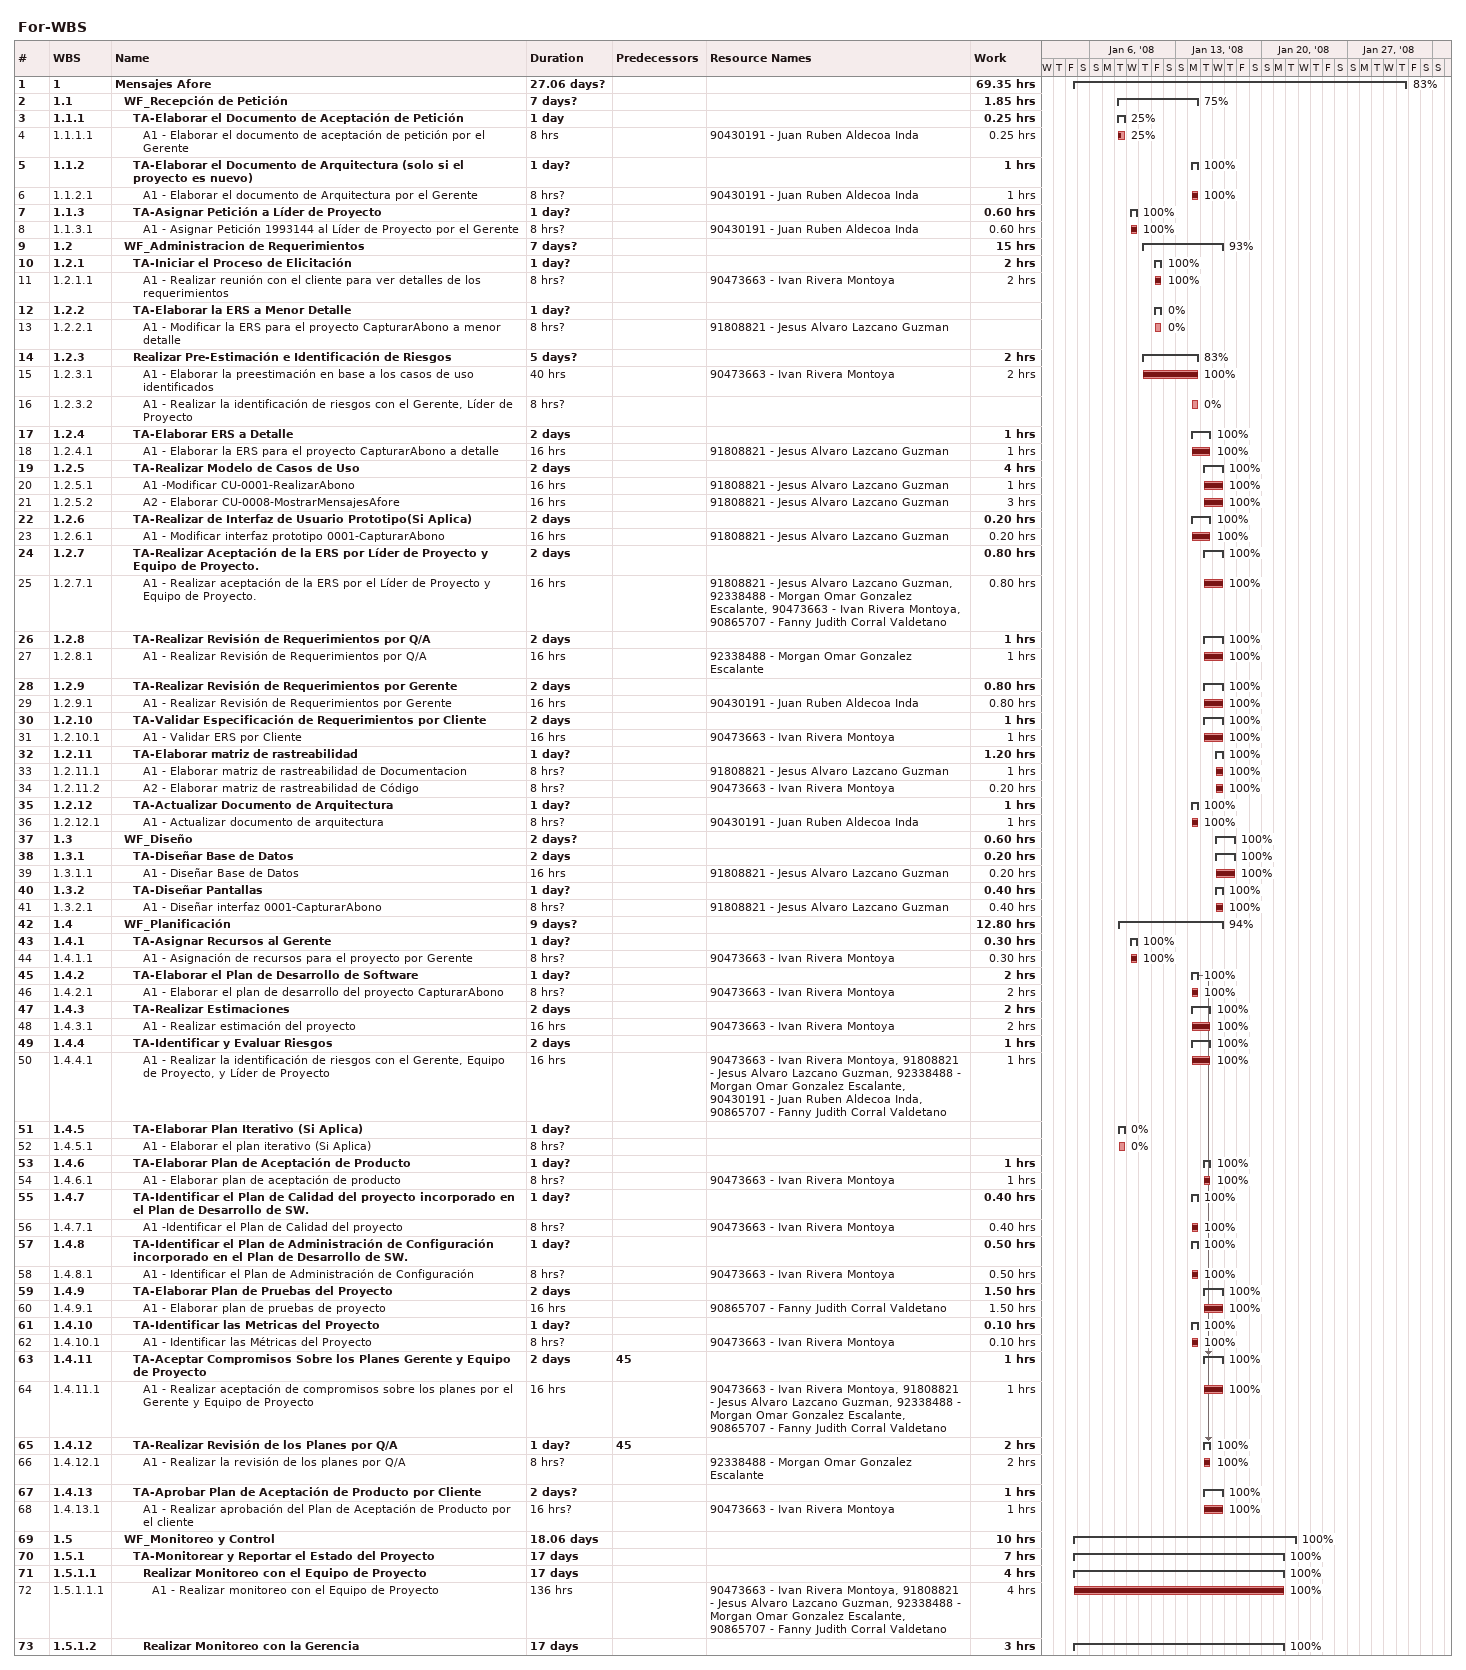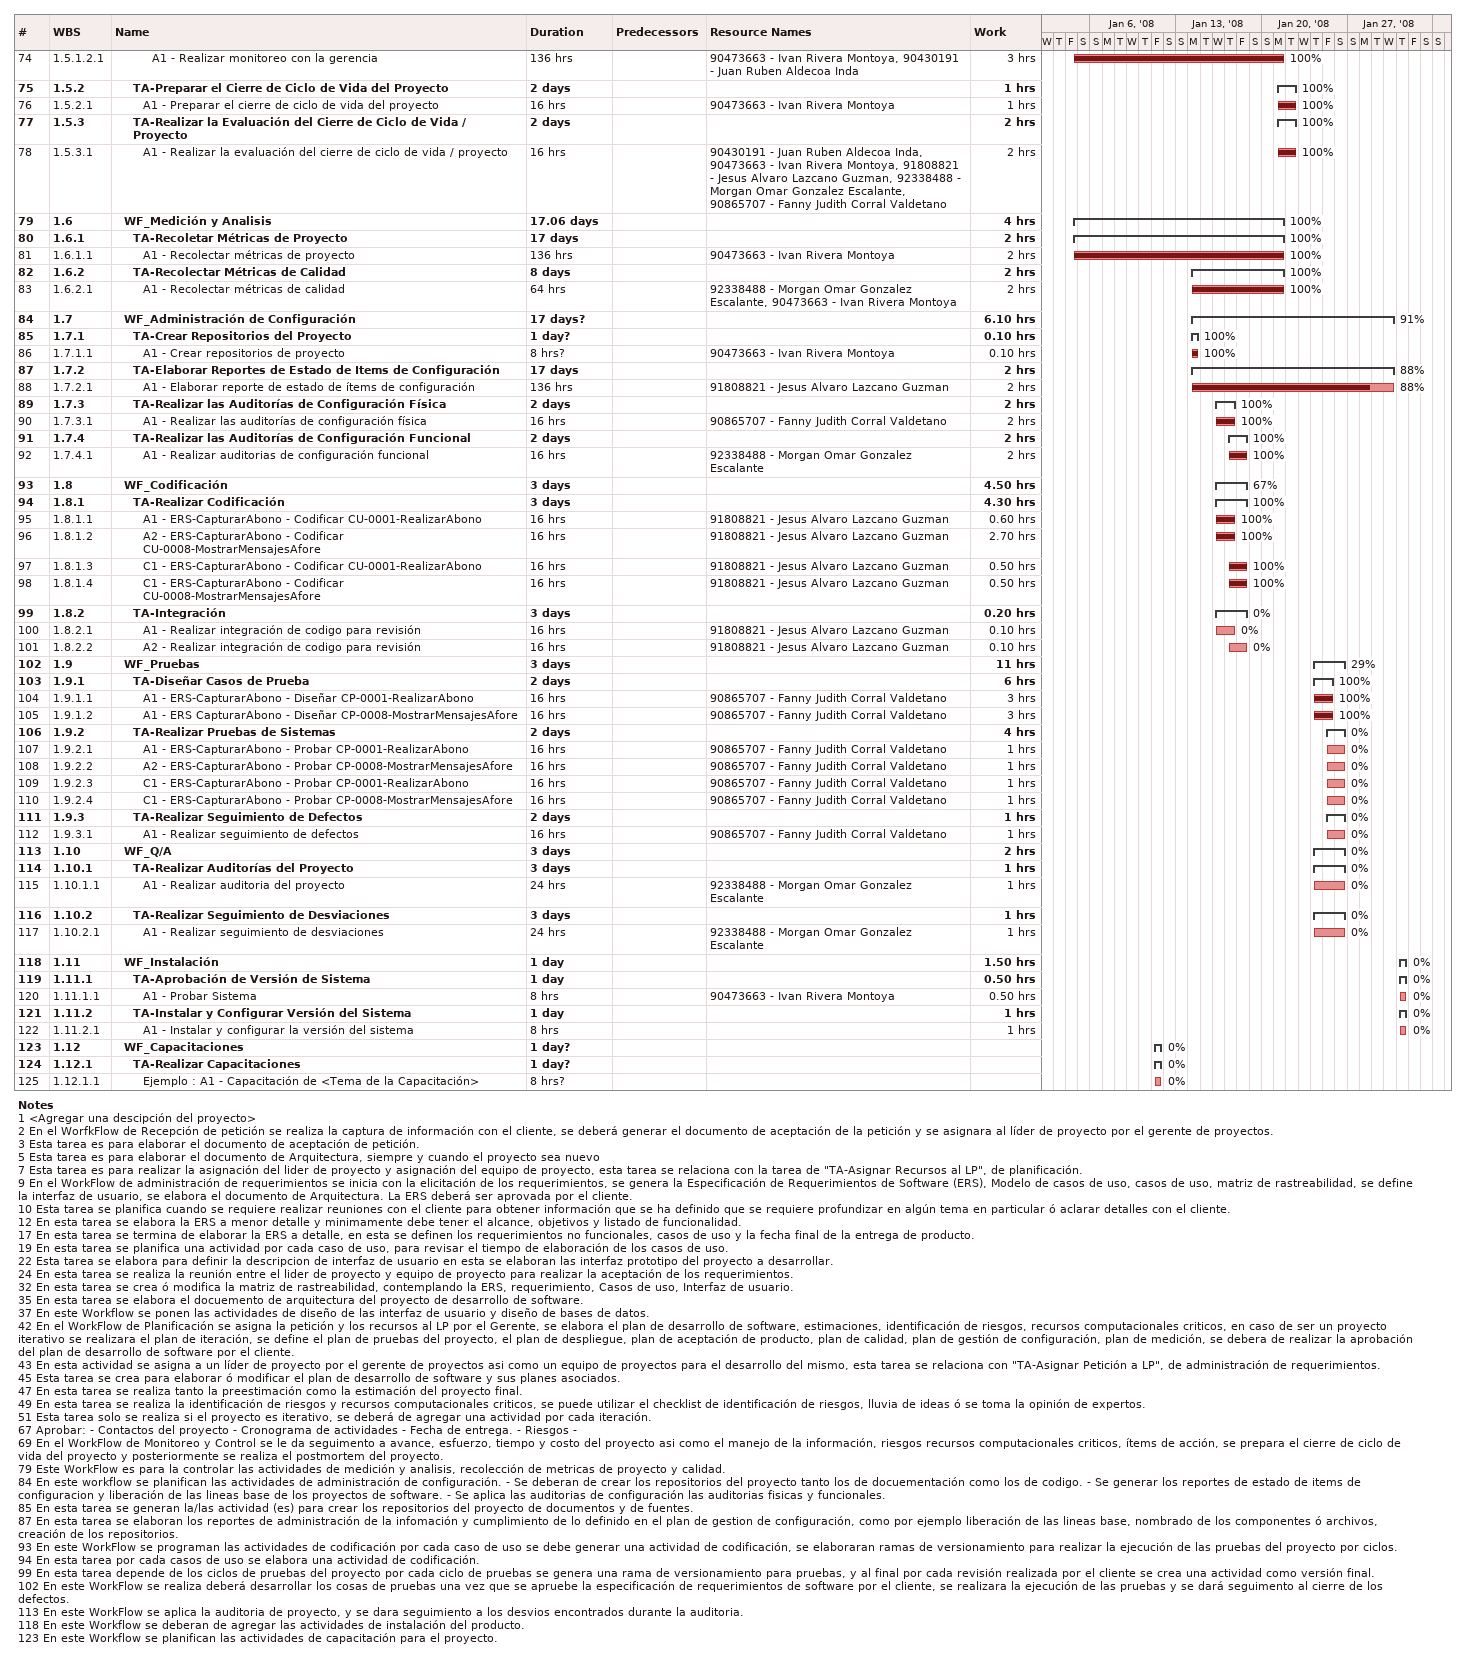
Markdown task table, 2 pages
For-WBS

| ID | WBS | Task | Duration | Start | Finish | Predecessors | Resources | % complete | Work (h) |
|---|---|---|---|---|---|---|---|---|---|
| 1 | 1 | **Mensajes Afore** | 27.06d? | 2008-01-04 | 2008-01-31 |  |  | 83 | 69.35 |
| 2 | 1.1 | **WF_Recepción de Petición** | 7d? | 2008-01-08 | 2008-01-14 |  |  | 75 | 1.85 |
| 3 | 1.1.1 | **TA-Elaborar el Documento de Aceptación de Petición** | 1d | 2008-01-08 | 2008-01-08 |  |  | 25 | 0.25 |
| 4 | 1.1.1.1 | A1 - Elaborar el documento de aceptación de petición por el Gerente | 8h | 2008-01-08 | 2008-01-08 |  | 90430191 - Juan Ruben Aldecoa Inda | 25 | 0.25 |
| 5 | 1.1.2 | **TA-Elaborar el Documento de Arquitectura (solo si el proyecto es nuevo)** | 1d? | 2008-01-14 | 2008-01-14 |  |  | 100 | 1 |
| 6 | 1.1.2.1 | A1 - Elaborar el documento de Arquitectura por el Gerente | 8h? | 2008-01-14 | 2008-01-14 |  | 90430191 - Juan Ruben Aldecoa Inda | 100 | 1 |
| 7 | 1.1.3 | **TA-Asignar Petición a Líder de Proyecto** | 1d? | 2008-01-09 | 2008-01-09 |  |  | 100 | 0.60 |
| 8 | 1.1.3.1 | A1 - Asignar Petición 1993144 al Líder de Proyecto por el Gerente | 8h? | 2008-01-09 | 2008-01-09 |  | 90430191 - Juan Ruben Aldecoa Inda | 100 | 0.60 |
| 9 | 1.2 | **WF_Administracion de Requerimientos** | 7d? | 2008-01-10 | 2008-01-16 |  |  | 93 | 15 |
| 10 | 1.2.1 | **TA-Iniciar el Proceso de Elicitación** | 1d? | 2008-01-11 | 2008-01-11 |  |  | 100 | 2 |
| 11 | 1.2.1.1 | A1 - Realizar reunión con el cliente para ver detalles de los requerimientos | 8h? | 2008-01-11 | 2008-01-11 |  | 90473663 - Ivan Rivera Montoya | 100 | 2 |
| 12 | 1.2.2 | **TA-Elaborar la ERS a Menor Detalle** | 1d? | 2008-01-11 | 2008-01-11 |  |  | 0 |  |
| 13 | 1.2.2.1 | A1 - Modificar la ERS para el proyecto CapturarAbono a menor detalle | 8h? | 2008-01-11 | 2008-01-11 |  | 91808821 - Jesus Alvaro Lazcano Guzman | 0 |  |
| 14 | 1.2.3 | **Realizar Pre-Estimación e Identificación de Riesgos** | 5d? | 2008-01-10 | 2008-01-14 |  |  | 83 | 2 |
| 15 | 1.2.3.1 | A1 - Elaborar la preestimación en base a los casos de uso identificados | 40h | 2008-01-10 | 2008-01-14 |  | 90473663 - Ivan Rivera Montoya | 100 | 2 |
| 16 | 1.2.3.2 | A1 - Realizar la identificación de riesgos con el Gerente, Líder de Proyecto | 8h? | 2008-01-14 | 2008-01-14 |  |  | 0 |  |
| 17 | 1.2.4 | **TA-Elaborar ERS a Detalle** | 2d | 2008-01-14 | 2008-01-15 |  |  | 100 | 1 |
| 18 | 1.2.4.1 | A1 - Elaborar la ERS para el proyecto CapturarAbono a detalle | 16h | 2008-01-14 | 2008-01-15 |  | 91808821 - Jesus Alvaro Lazcano Guzman | 100 | 1 |
| 19 | 1.2.5 | **TA-Realizar Modelo de Casos de Uso** | 2d | 2008-01-15 | 2008-01-16 |  |  | 100 | 4 |
| 20 | 1.2.5.1 | A1 -Modificar CU-0001-RealizarAbono | 16h | 2008-01-15 | 2008-01-16 |  | 91808821 - Jesus Alvaro Lazcano Guzman | 100 | 1 |
| 21 | 1.2.5.2 | A2 - Elaborar CU-0008-MostrarMensajesAfore | 16h | 2008-01-15 | 2008-01-16 |  | 91808821 - Jesus Alvaro Lazcano Guzman | 100 | 3 |
| 22 | 1.2.6 | **TA-Realizar de Interfaz de Usuario Prototipo(Si Aplica)** | 2d | 2008-01-14 | 2008-01-15 |  |  | 100 | 0.20 |
| 23 | 1.2.6.1 | A1 - Modificar interfaz prototipo 0001-CapturarAbono | 16h | 2008-01-14 | 2008-01-15 |  | 91808821 - Jesus Alvaro Lazcano Guzman | 100 | 0.20 |
| 24 | 1.2.7 | **TA-Realizar Aceptación de la ERS por Líder de Proyecto y Equipo de Proyecto.** | 2d | 2008-01-15 | 2008-01-16 |  |  | 100 | 0.80 |
| 25 | 1.2.7.1 | A1 - Realizar aceptación de la ERS por el Líder de Proyecto y Equipo de Proyecto. | 16h | 2008-01-15 | 2008-01-16 |  | 91808821 - Jesus Alvaro Lazcano Guzman, 92338488 - Morgan Omar Gonzalez Escalante, 90473663 - Ivan Rivera Montoya, 90865707 - Fanny Judith Corral Valdetano | 100 | 0.80 |
| 26 | 1.2.8 | **TA-Realizar Revisión de Requerimientos por Q/A** | 2d | 2008-01-15 | 2008-01-16 |  |  | 100 | 1 |
| 27 | 1.2.8.1 | A1 - Realizar Revisión de Requerimientos por Q/A | 16h | 2008-01-15 | 2008-01-16 |  | 92338488 - Morgan Omar Gonzalez Escalante | 100 | 1 |
| 28 | 1.2.9 | **TA-Realizar Revisión de Requerimientos por Gerente** | 2d | 2008-01-15 | 2008-01-16 |  |  | 100 | 0.80 |
| 29 | 1.2.9.1 | A1 - Realizar Revisión de Requerimientos por Gerente | 16h | 2008-01-15 | 2008-01-16 |  | 90430191 - Juan Ruben Aldecoa Inda | 100 | 0.80 |
| 30 | 1.2.10 | **TA-Validar Especificación de Requerimientos por Cliente** | 2d | 2008-01-15 | 2008-01-16 |  |  | 100 | 1 |
| 31 | 1.2.10.1 | A1 - Validar ERS por Cliente | 16h | 2008-01-15 | 2008-01-16 |  | 90473663 - Ivan Rivera Montoya | 100 | 1 |
| 32 | 1.2.11 | **TA-Elaborar matriz de rastreabilidad** | 1d? | 2008-01-16 | 2008-01-16 |  |  | 100 | 1.20 |
| 33 | 1.2.11.1 | A1 - Elaborar matriz de rastreabilidad de Documentacion | 8h? | 2008-01-16 | 2008-01-16 |  | 91808821 - Jesus Alvaro Lazcano Guzman | 100 | 1 |
| 34 | 1.2.11.2 | A2 - Elaborar matriz de rastreabilidad de Código | 8h? | 2008-01-16 | 2008-01-16 |  | 90473663 - Ivan Rivera Montoya | 100 | 0.20 |
| 35 | 1.2.12 | **TA-Actualizar Documento de Arquitectura** | 1d? | 2008-01-14 | 2008-01-14 |  |  | 100 | 1 |
| 36 | 1.2.12.1 | A1 - Actualizar documento de arquitectura | 8h? | 2008-01-14 | 2008-01-14 |  | 90430191 - Juan Ruben Aldecoa Inda | 100 | 1 |
| 37 | 1.3 | **WF_Diseño** | 2d? | 2008-01-16 | 2008-01-17 |  |  | 100 | 0.60 |
| 38 | 1.3.1 | **TA-Diseñar Base de Datos** | 2d | 2008-01-16 | 2008-01-17 |  |  | 100 | 0.20 |
| 39 | 1.3.1.1 | A1 - Diseñar Base de Datos | 16h | 2008-01-16 | 2008-01-17 |  | 91808821 - Jesus Alvaro Lazcano Guzman | 100 | 0.20 |
| 40 | 1.3.2 | **TA-Diseñar Pantallas** | 1d? | 2008-01-16 | 2008-01-16 |  |  | 100 | 0.40 |
| 41 | 1.3.2.1 | A1 - Diseñar interfaz 0001-CapturarAbono | 8h? | 2008-01-16 | 2008-01-16 |  | 91808821 - Jesus Alvaro Lazcano Guzman | 100 | 0.40 |
| 42 | 1.4 | **WF_Planificación** | 9d? | 2008-01-08 | 2008-01-16 |  |  | 94 | 12.80 |
| 43 | 1.4.1 | **TA-Asignar Recursos al Gerente** | 1d? | 2008-01-09 | 2008-01-09 |  |  | 100 | 0.30 |
| 44 | 1.4.1.1 | A1 - Asignación de recursos para el proyecto por Gerente | 8h? | 2008-01-09 | 2008-01-09 |  | 90473663 - Ivan Rivera Montoya | 100 | 0.30 |
| 45 | 1.4.2 | **TA-Elaborar el Plan de Desarrollo de Software** | 1d? | 2008-01-14 | 2008-01-14 |  |  | 100 | 2 |
| 46 | 1.4.2.1 | A1 - Elaborar el plan de desarrollo del proyecto CapturarAbono | 8h? | 2008-01-14 | 2008-01-14 |  | 90473663 - Ivan Rivera Montoya | 100 | 2 |
| 47 | 1.4.3 | **TA-Realizar Estimaciones** | 2d | 2008-01-14 | 2008-01-15 |  |  | 100 | 2 |
| 48 | 1.4.3.1 | A1 - Realizar estimación del proyecto | 16h | 2008-01-14 | 2008-01-15 |  | 90473663 - Ivan Rivera Montoya | 100 | 2 |
| 49 | 1.4.4 | **TA-Identificar y Evaluar Riesgos** | 2d | 2008-01-14 | 2008-01-15 |  |  | 100 | 1 |
| 50 | 1.4.4.1 | A1 - Realizar la identificación de riesgos con el Gerente, Equipo de Proyecto, y Líder de Proyecto | 16h | 2008-01-14 | 2008-01-15 |  | 90473663 - Ivan Rivera Montoya, 91808821 - Jesus Alvaro Lazcano Guzman, 92338488 - Morgan Omar Gonzalez Escalante, 90430191 - Juan Ruben Aldecoa Inda, 90865707 - Fanny Judith Corral Valdetano | 100 | 1 |
| 51 | 1.4.5 | **TA-Elaborar Plan Iterativo (Si Aplica)** | 1d? | 2008-01-08 | 2008-01-08 |  |  | 0 |  |
| 52 | 1.4.5.1 | A1 - Elaborar el plan iterativo (Si Aplica) | 8h? | 2008-01-08 | 2008-01-08 |  |  | 0 |  |
| 53 | 1.4.6 | **TA-Elaborar Plan de Aceptación de Producto** | 1d? | 2008-01-15 | 2008-01-15 |  |  | 100 | 1 |
| 54 | 1.4.6.1 | A1 - Elaborar plan de aceptación de producto | 8h? | 2008-01-15 | 2008-01-15 |  | 90473663 - Ivan Rivera Montoya | 100 | 1 |
| 55 | 1.4.7 | **TA-Identificar el Plan de Calidad del proyecto incorporado en el Plan de Desarrollo de SW.** | 1d? | 2008-01-14 | 2008-01-14 |  |  | 100 | 0.40 |
| 56 | 1.4.7.1 | A1 -Identificar el Plan de Calidad del proyecto | 8h? | 2008-01-14 | 2008-01-14 |  | 90473663 - Ivan Rivera Montoya | 100 | 0.40 |
| 57 | 1.4.8 | **TA-Identificar el Plan de Administración de Configuración incorporado en el Plan de Desarrollo de SW.** | 1d? | 2008-01-14 | 2008-01-14 |  |  | 100 | 0.50 |
| 58 | 1.4.8.1 | A1 - Identificar el Plan de Administración de Configuración | 8h? | 2008-01-14 | 2008-01-14 |  | 90473663 - Ivan Rivera Montoya | 100 | 0.50 |
| 59 | 1.4.9 | **TA-Elaborar Plan de Pruebas del Proyecto** | 2d | 2008-01-15 | 2008-01-16 |  |  | 100 | 1.50 |
| 60 | 1.4.9.1 | A1 - Elaborar plan de pruebas de proyecto | 16h | 2008-01-15 | 2008-01-16 |  | 90865707 - Fanny Judith Corral Valdetano | 100 | 1.50 |
| 61 | 1.4.10 | **TA-Identificar las Metricas del Proyecto** | 1d? | 2008-01-14 | 2008-01-14 |  |  | 100 | 0.10 |
| 62 | 1.4.10.1 | A1 - Identificar las Métricas del Proyecto | 8h? | 2008-01-14 | 2008-01-14 |  | 90473663 - Ivan Rivera Montoya | 100 | 0.10 |
| 63 | 1.4.11 | **TA-Aceptar Compromisos Sobre los Planes Gerente y Equipo de Proyecto** | 2d | 2008-01-15 | 2008-01-16 | 45 |  | 100 | 1 |
| 64 | 1.4.11.1 | A1 - Realizar aceptación de compromisos sobre los planes por el Gerente y Equipo de Proyecto | 16h | 2008-01-15 | 2008-01-16 |  | 90473663 - Ivan Rivera Montoya, 91808821 - Jesus Alvaro Lazcano Guzman, 92338488 - Morgan Omar Gonzalez Escalante, 90865707 - Fanny Judith Corral Valdetano | 100 | 1 |
| 65 | 1.4.12 | **TA-Realizar Revisión de los Planes por Q/A** | 1d? | 2008-01-15 | 2008-01-15 | 45 |  | 100 | 2 |
| 66 | 1.4.12.1 | A1 - Realizar la revisión de los planes por Q/A | 8h? | 2008-01-15 | 2008-01-15 |  | 92338488 - Morgan Omar Gonzalez Escalante | 100 | 2 |
| 67 | 1.4.13 | **TA-Aprobar Plan de Aceptación de Producto por Cliente** | 2d? | 2008-01-15 | 2008-01-16 |  |  | 100 | 1 |
| 68 | 1.4.13.1 | A1 - Realizar aprobación del Plan de Aceptación de Producto por el cliente | 16h? | 2008-01-15 | 2008-01-16 |  | 90473663 - Ivan Rivera Montoya | 100 | 1 |
| 69 | 1.5 | **WF_Monitoreo y Control** | 18.06d | 2008-01-04 | 2008-01-22 |  |  | 100 | 10 |
| 70 | 1.5.1 | **TA-Monitorear y Reportar el Estado del Proyecto** | 17d | 2008-01-04 | 2008-01-21 |  |  | 100 | 7 |
| 71 | 1.5.1.1 | **Realizar Monitoreo con el Equipo de Proyecto** | 17d | 2008-01-04 | 2008-01-21 |  |  | 100 | 4 |
| 72 | 1.5.1.1.1 | A1 - Realizar monitoreo con el Equipo de Proyecto | 136h | 2008-01-04 | 2008-01-21 |  | 90473663 - Ivan Rivera Montoya, 91808821 - Jesus Alvaro Lazcano Guzman, 92338488 - Morgan Omar Gonzalez Escalante, 90865707 - Fanny Judith Corral Valdetano | 100 | 4 |
| 73 | 1.5.1.2 | **Realizar Monitoreo con la Gerencia** | 17d | 2008-01-04 | 2008-01-21 |  |  | 100 | 3 |
| 74 | 1.5.1.2.1 | A1 - Realizar monitoreo con la gerencia | 136h | 2008-01-04 | 2008-01-21 |  | 90473663 - Ivan Rivera Montoya, 90430191 - Juan Ruben Aldecoa Inda | 100 | 3 |
| 75 | 1.5.2 | **TA-Preparar el Cierre de Ciclo de Vida del Proyecto** | 2d | 2008-01-21 | 2008-01-22 |  |  | 100 | 1 |
| 76 | 1.5.2.1 | A1 - Preparar el cierre de ciclo de vida del proyecto | 16h | 2008-01-21 | 2008-01-22 |  | 90473663 - Ivan Rivera Montoya | 100 | 1 |
| 77 | 1.5.3 | **TA-Realizar la Evaluación del Cierre de Ciclo de Vida / Proyecto** | 2d | 2008-01-21 | 2008-01-22 |  |  | 100 | 2 |
| 78 | 1.5.3.1 | A1 - Realizar la evaluación del cierre de ciclo de vida / proyecto | 16h | 2008-01-21 | 2008-01-22 |  | 90430191 - Juan Ruben Aldecoa Inda, 90473663 - Ivan Rivera Montoya, 91808821 - Jesus Alvaro Lazcano Guzman, 92338488 - Morgan Omar Gonzalez Escalante, 90865707 - Fanny Judith Corral Valdetano | 100 | 2 |
| 79 | 1.6 | **WF_Medición y Analisis** | 17.06d | 2008-01-04 | 2008-01-21 |  |  | 100 | 4 |
| 80 | 1.6.1 | **TA-Recoletar Métricas de Proyecto** | 17d | 2008-01-04 | 2008-01-21 |  |  | 100 | 2 |
| 81 | 1.6.1.1 | A1 - Recolectar métricas de proyecto | 136h | 2008-01-04 | 2008-01-21 |  | 90473663 - Ivan Rivera Montoya | 100 | 2 |
| 82 | 1.6.2 | **TA-Recolectar Métricas de Calidad** | 8d | 2008-01-14 | 2008-01-21 |  |  | 100 | 2 |
| 83 | 1.6.2.1 | A1 - Recolectar métricas de calidad | 64h | 2008-01-14 | 2008-01-21 |  | 92338488 - Morgan Omar Gonzalez Escalante, 90473663 - Ivan Rivera Montoya | 100 | 2 |
| 84 | 1.7 | **WF_Administración de Configuración** | 17d? | 2008-01-14 | 2008-01-30 |  |  | 91 | 6.10 |
| 85 | 1.7.1 | **TA-Crear Repositorios del Proyecto** | 1d? | 2008-01-14 | 2008-01-14 |  |  | 100 | 0.10 |
| 86 | 1.7.1.1 | A1 - Crear repositorios de proyecto | 8h? | 2008-01-14 | 2008-01-14 |  | 90473663 - Ivan Rivera Montoya | 100 | 0.10 |
| 87 | 1.7.2 | **TA-Elaborar Reportes de Estado de Items de Configuración** | 17d | 2008-01-14 | 2008-01-30 |  |  | 88 | 2 |
| 88 | 1.7.2.1 | A1 - Elaborar reporte de estado de ítems de configuración | 136h | 2008-01-14 | 2008-01-30 |  | 91808821 - Jesus Alvaro Lazcano Guzman | 88 | 2 |
| 89 | 1.7.3 | **TA-Realizar las Auditorías de Configuración Física** | 2d | 2008-01-16 | 2008-01-17 |  |  | 100 | 2 |
| 90 | 1.7.3.1 | A1 - Realizar las auditorías de configuración física | 16h | 2008-01-16 | 2008-01-17 |  | 90865707 - Fanny Judith Corral Valdetano | 100 | 2 |
| 91 | 1.7.4 | **TA-Realizar las Auditorías de Configuración Funcional** | 2d | 2008-01-17 | 2008-01-18 |  |  | 100 | 2 |
| 92 | 1.7.4.1 | A1 - Realizar auditorias de configuración funcional | 16h | 2008-01-17 | 2008-01-18 |  | 92338488 - Morgan Omar Gonzalez Escalante | 100 | 2 |
| 93 | 1.8 | **WF_Codificación** | 3d | 2008-01-16 | 2008-01-18 |  |  | 67 | 4.50 |
| 94 | 1.8.1 | **TA-Realizar Codificación** | 3d | 2008-01-16 | 2008-01-18 |  |  | 100 | 4.30 |
| 95 | 1.8.1.1 | A1 - ERS-CapturarAbono - Codificar CU-0001-RealizarAbono | 16h | 2008-01-16 | 2008-01-17 |  | 91808821 - Jesus Alvaro Lazcano Guzman | 100 | 0.60 |
| 96 | 1.8.1.2 | A2 - ERS-CapturarAbono - Codificar CU-0008-MostrarMensajesAfore | 16h | 2008-01-16 | 2008-01-17 |  | 91808821 - Jesus Alvaro Lazcano Guzman | 100 | 2.70 |
| 97 | 1.8.1.3 | C1 - ERS-CapturarAbono - Codificar CU-0001-RealizarAbono | 16h | 2008-01-17 | 2008-01-18 |  | 91808821 - Jesus Alvaro Lazcano Guzman | 100 | 0.50 |
| 98 | 1.8.1.4 | C1 - ERS-CapturarAbono - Codificar CU-0008-MostrarMensajesAfore | 16h | 2008-01-17 | 2008-01-18 |  | 91808821 - Jesus Alvaro Lazcano Guzman | 100 | 0.50 |
| 99 | 1.8.2 | **TA-Integración** | 3d | 2008-01-16 | 2008-01-18 |  |  | 0 | 0.20 |
| 100 | 1.8.2.1 | A1 - Realizar integración de codigo para revisión | 16h | 2008-01-16 | 2008-01-17 |  | 91808821 - Jesus Alvaro Lazcano Guzman | 0 | 0.10 |
| 101 | 1.8.2.2 | A2 - Realizar integración de codigo para revisión | 16h | 2008-01-17 | 2008-01-18 |  | 91808821 - Jesus Alvaro Lazcano Guzman | 0 | 0.10 |
| 102 | 1.9 | **WF_Pruebas** | 3d | 2008-01-24 | 2008-01-26 |  |  | 29 | 11 |
| 103 | 1.9.1 | **TA-Diseñar Casos de Prueba** | 2d | 2008-01-24 | 2008-01-25 |  |  | 100 | 6 |
| 104 | 1.9.1.1 | A1 - ERS-CapturarAbono - Diseñar CP-0001-RealizarAbono | 16h | 2008-01-24 | 2008-01-25 |  | 90865707 - Fanny Judith Corral Valdetano | 100 | 3 |
| 105 | 1.9.1.2 | A1 - ERS CapturarAbono - Diseñar CP-0008-MostrarMensajesAfore | 16h | 2008-01-24 | 2008-01-25 |  | 90865707 - Fanny Judith Corral Valdetano | 100 | 3 |
| 106 | 1.9.2 | **TA-Realizar Pruebas de Sistemas** | 2d | 2008-01-25 | 2008-01-26 |  |  | 0 | 4 |
| 107 | 1.9.2.1 | A1 - ERS-CapturarAbono - Probar CP-0001-RealizarAbono | 16h | 2008-01-25 | 2008-01-26 |  | 90865707 - Fanny Judith Corral Valdetano | 0 | 1 |
| 108 | 1.9.2.2 | A2 - ERS-CapturarAbono - Probar CP-0008-MostrarMensajesAfore | 16h | 2008-01-25 | 2008-01-26 |  | 90865707 - Fanny Judith Corral Valdetano | 0 | 1 |
| 109 | 1.9.2.3 | C1 - ERS-CapturarAbono - Probar CP-0001-RealizarAbono | 16h | 2008-01-25 | 2008-01-26 |  | 90865707 - Fanny Judith Corral Valdetano | 0 | 1 |
| 110 | 1.9.2.4 | C1 - ERS-CapturarAbono - Probar CP-0008-MostrarMensajesAfore | 16h | 2008-01-25 | 2008-01-26 |  | 90865707 - Fanny Judith Corral Valdetano | 0 | 1 |
| 111 | 1.9.3 | **TA-Realizar Seguimiento de Defectos** | 2d | 2008-01-25 | 2008-01-26 |  |  | 0 | 1 |
| 112 | 1.9.3.1 | A1 - Realizar seguimiento de defectos | 16h | 2008-01-25 | 2008-01-26 |  | 90865707 - Fanny Judith Corral Valdetano | 0 | 1 |
| 113 | 1.10 | **WF_Q/A** | 3d | 2008-01-24 | 2008-01-26 |  |  | 0 | 2 |
| 114 | 1.10.1 | **TA-Realizar Auditorías del Proyecto** | 3d | 2008-01-24 | 2008-01-26 |  |  | 0 | 1 |
| 115 | 1.10.1.1 | A1 - Realizar auditoria del proyecto | 24h | 2008-01-24 | 2008-01-26 |  | 92338488 - Morgan Omar Gonzalez Escalante | 0 | 1 |
| 116 | 1.10.2 | **TA-Realizar Seguimiento de Desviaciones** | 3d | 2008-01-24 | 2008-01-26 |  |  | 0 | 1 |
| 117 | 1.10.2.1 | A1 - Realizar seguimiento de desviaciones | 24h | 2008-01-24 | 2008-01-26 |  | 92338488 - Morgan Omar Gonzalez Escalante | 0 | 1 |
| 118 | 1.11 | **WF_Instalación** | 1d | 2008-01-31 | 2008-01-31 |  |  | 0 | 1.50 |
| 119 | 1.11.1 | **TA-Aprobación de Versión de Sistema** | 1d | 2008-01-31 | 2008-01-31 |  |  | 0 | 0.50 |
| 120 | 1.11.1.1 | A1 - Probar Sistema | 8h | 2008-01-31 | 2008-01-31 |  | 90473663 - Ivan Rivera Montoya | 0 | 0.50 |
| 121 | 1.11.2 | **TA-Instalar y Configurar Versión del Sistema** | 1d | 2008-01-31 | 2008-01-31 |  |  | 0 | 1 |
| 122 | 1.11.2.1 | A1 - Instalar y configurar la versión del sistema | 8h | 2008-01-31 | 2008-01-31 |  |  | 0 | 1 |
| 123 | 1.12 | **WF_Capacitaciones** | 1d? | 2008-01-11 | 2008-01-11 |  |  | 0 |  |
| 124 | 1.12.1 | **TA-Realizar Capacitaciones** | 1d? | 2008-01-11 | 2008-01-11 |  |  | 0 |  |
| 125 | 1.12.1.1 | Ejemplo : A1 - Capacitación de <Tema de la Capacitación> | 8h? | 2008-01-11 | 2008-01-11 |  |  | 0 |  |

Notes
- 1: <Agregar una descipción del proyecto>
- 2: En el WorfkFlow de Recepción de petición se realiza la captura de información con el cliente, se deberá generar el documento de aceptación de la petición y se asignara al líder de proyecto por el gerente de proyectos.
- 3: Esta tarea es para elaborar el documento de aceptación de petición.
- 5: Esta tarea es para elaborar el documento de Arquitectura, siempre y cuando el proyecto sea nuevo
- 7: Esta tarea es para realizar la asignación del lider de proyecto y asignación del equipo de proyecto, esta tarea se relaciona con la tarea de "TA-Asignar Recursos al LP", de planificación.
- 9: En el WorkFlow de administración de requerimientos se inicia con la elicitación de los requerimientos, se genera la Especificación de Requerimientos de Software (ERS), Modelo de casos de uso, casos de uso, matriz de rastreabilidad, se define la interfaz de usuario, se elabora el documento de Arquitectura. La ERS deberá ser aprovada por el cliente.
- 10: Esta tarea se planifica cuando se requiere realizar reuniones con el cliente para obtener información que se ha definido que se requiere profundizar en algún tema en particular ó aclarar detalles con el cliente.
- 12: En esta tarea se elabora la ERS a menor detalle y minimamente debe tener el alcance, objetivos y listado de funcionalidad.
- 17: En esta tarea se termina de elaborar la ERS a detalle, en esta se definen los requerimientos no funcionales, casos de uso y la fecha final de la entrega de producto.
- 19: En esta tarea se planifica una actividad por cada caso de uso, para revisar el tiempo de elaboración de los casos de uso.
- 22: Esta tarea se elabora para definir la descripcion de interfaz de usuario en esta se elaboran las interfaz prototipo del proyecto a desarrollar.
- 24: En esta tarea se realiza la reunión entre el lider de proyecto y equipo de proyecto para realizar la aceptación de los requerimientos.
- 32: En esta tarea se crea ó modifica la matriz de rastreabilidad, contemplando la ERS, requerimiento, Casos de uso, Interfaz de usuario.
- 35: En esta tarea se elabora el docuemento de arquitectura del proyecto de desarrollo de software.
- 37: En este Workflow se ponen las actividades de diseño de las interfaz de usuario y diseño de bases de datos.
- 42: En el WorkFlow de Planificación se asigna la petición y los recursos al LP por el Gerente, se elabora el plan de desarrollo de software, estimaciones, identificación de riesgos, recursos computacionales criticos, en caso de ser un proyecto iterativo se realizara el plan de iteración, se define el plan de pruebas del proyecto, el plan de despliegue, plan de aceptación de producto, plan de calidad, plan de gestión de configuración, plan de medición, se debera de realizar la aprobación del plan de desarrollo de software por el cliente.
- 43: En esta actividad se asigna a un líder de proyecto por el gerente de proyectos asi como un equipo de proyectos para el desarrollo del mismo, esta tarea se relaciona con "TA-Asignar Petición a LP", de administración de requerimientos.
- 45: Esta tarea se crea para elaborar ó modificar el plan de desarrollo de software y sus planes asociados.
- 47: En esta tarea se realiza tanto la preestimación como la estimación del proyecto final.
- 49: En esta tarea se realiza la identificación de riesgos y recursos computacionales criticos, se puede utilizar el checklist de identificación de riesgos, lluvia de ideas ó se toma la opinión de expertos.
- 51: Esta tarea solo se realiza si el proyecto es iterativo, se deberá de agregar una actividad por cada iteración.
- 67: Aprobar: - Contactos del proyecto - Cronograma de actividades - Fecha de entrega. - Riesgos -
- 69: En el WorkFlow de Monitoreo y Control se le da seguimento a avance, esfuerzo, tiempo y costo del proyecto asi como el manejo de la información, riesgos recursos computacionales criticos, ítems de acción, se prepara el cierre de ciclo de vida del proyecto y posteriormente se realiza el postmortem del proyecto.
- 79: Este WorkFlow es para la controlar las actividades de medición y analisis, recolección de metricas de proyecto y calidad.
- 84: En este workflow se planifican las actividades de administración de configuración. - Se deberan de crear los repositorios del proyecto tanto los de docuementación como los de codigo. - Se generar los reportes de estado de items de configuracion y liberación de las lineas base de los proyectos de software. - Se aplica las auditorias de configuración las auditorias fisicas y funcionales.
- 85: En esta tarea se generan la/las actividad (es) para crear los repositorios del proyecto de documentos y de fuentes.
- 87: En esta tarea se elaboran los reportes de administración de la infomación y cumplimiento de lo definido en el plan de gestion de configuración, como por ejemplo liberación de las lineas base, nombrado de los componentes ó archivos, creación de los repositorios.
- 93: En este WorkFlow se programan las actividades de codificación por cada caso de uso se debe generar una actividad de codificación, se elaboraran ramas de versionamiento para realizar la ejecución de las pruebas del proyecto por ciclos.
- 94: En esta tarea por cada casos de uso se elabora una actividad de codificación.
- 99: En esta tarea depende de los ciclos de pruebas del proyecto por cada ciclo de pruebas se genera una rama de versionamiento para pruebas, y al final por cada revisión realizada por el cliente se crea una actividad como versión final.
- 102: En este WorkFlow se realiza deberá desarrollar los cosas de pruebas una vez que se apruebe la especificación de requerimientos de software por el cliente, se realizara la ejecución de las pruebas y se dará seguimento al cierre de los defectos.
- 113: En este WorkFlow se aplica la auditoria de proyecto, y se dara seguimiento a los desvios encontrados durante la auditoria.
- 118: En este Workflow se deberan de agregar las actividades de instalación del producto.
- 123: En este Workflow se planifican las actividades de capacitación para el proyecto.
